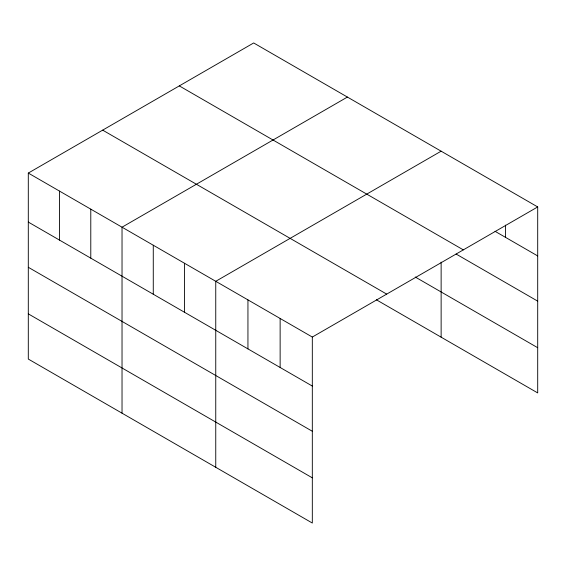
<?xml version="1.0" encoding="UTF-8"?>
<svg xmlns="http://www.w3.org/2000/svg" width="566" height="566" viewBox="0 0 566 566"><rect width="100%" height="100%" fill="white"/><g stroke="black" fill="none" stroke-linecap="round" stroke-linejoin="round"><path stroke-width="0.85" d="M312.319 431.264L312.319 337.053L28.3 173.076L28.3 359.063L312.319 523.041L312.319 431.264L28.3 267.286M376.362 299.775L537.7 392.924L537.7 206.937L253.681 42.959L28.3 173.076M347.404 97.069L122.03 227.192L122.03 413.18M441.133 151.179L215.752 281.302L215.752 467.29M312.319 337.053L537.7 206.937M495.031 231.303L537.7 255.938M179.302 85.898L463.328 249.875M456.104 254.035L537.7 301.14M415.225 277.007L537.7 347.715M102.672 130.138L386.698 294.115M28.3 222.077L312.319 386.062M28.3 313.861L312.319 477.838M505.509 225.105L505.509 237.352M441.133 262.086L441.133 337.173M280.135 318.474L280.135 367.476M247.943 299.888L247.943 348.889M184.509 263.268L184.509 312.269M153.273 245.227L153.273 294.228M90.786 209.151L90.786 258.153M59.543 191.117L59.543 240.118"/></g></svg>
